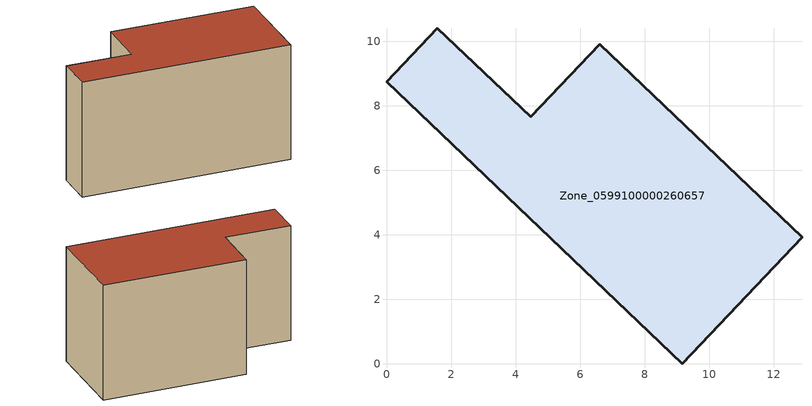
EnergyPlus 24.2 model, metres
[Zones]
Zone_0599100000260657
 floor ground (C_G): 9.16,0 0,8.74 1.58,10.4 4.47,7.67 6.61,9.9 12.88,3.92 z0
 wall outside (C_F): 9.16,0 12.88,3.92 6.61,9.9 4.47,7.67 1.58,10.4 0,8.74 9.16,0 z0:7.16
 roof outside (C_R): 0,8.74 9.16,0 12.88,3.92 6.61,9.9 4.47,7.67 1.58,10.4 z7.16
[BUILDING]
Pand.0599100000260657: North Axis=0; Terrain=City; Loads Convergence Tolerance Value=0.04; Temperature Convergence Tolerance Value=0.4; Solar Distribution=FullExterior; Maximum Number of Warmup Days=25; Minimum Number of Warmup Days=1
[Site:Location]
Rotterdam.The.Hague.AP_ZH_NLD Design_Conditions: Latitude=51.96; Longitude=4.45; Time Zone=1; Elevation=-4.5
[SITE:GROUNDTEMPERATURE:BUILDINGSURFACE]
18, 18, 18, 18, 18, 18, 18, 18, 18, 18, 18, 18
[MATERIAL] Thermal Absorptance=0.9; Solar Absorptance=0.7; Visible Absorptance=0.7
Name | Roughness | Thickness | Conductivity | Density | Specific Heat
G.TI.1975-1991 | MediumSmooth | 0.15 | 0.288461 | 540 | 1210
F.TI.1975-1991 | Rough | 0.3 | 0.230769 | 1920 | 840
R.TI.1975-1991 | MediumRough | 0.2 | 0.153846 | 1500 | 1000
[CONSTRUCTION]
C_G: G.TI.1975-1991
C_F: F.TI.1975-1991
C_R: R.TI.1975-1991
[ZONE]
Zone_0599100000260657: Type=1; Multiplier=1; Ceiling Height=Autocalculate; Volume=Autocalculate; Floor Area=autocalculate; Part of Total Floor Area=Yes
[ZONEINFILTRATION:DESIGNFLOWRATE]
Infil_Zone_0599100000260657: Zone or ZoneList or Space or SpaceList=Zone_0599100000260657; Schedule=AlwaysOn; Design Flow Rate Calculation Method=Flow/Area; Flow Rate per Floor Area=0.003; Constant Term Coefficient=1; Temperature Term Coefficient=0; Velocity Term Coefficient=0; Velocity Squared Term Coefficient=0
[HVACTEMPLATE:ZONE:IDEALLOADSAIRSYSTEM]
Zone_0599100000260657: Maximum Heating Supply Air Temperature=50; Minimum Cooling Supply Air Temperature=13; Maximum Heating Supply Air Humidity Ratio=0.0156; Minimum Cooling Supply Air Humidity Ratio=0.0077; Heating Limit=NoLimit; Cooling Limit=NoLimit; Dehumidification Control Type=ConstantSensibleHeatRatio; Cooling Sensible Heat Ratio=0.7; Dehumidification Setpoint=60; Humidification Control Type=None; Humidification Setpoint=30; Outdoor Air Method=None; Outdoor Air Flow Rate per Person=0.00944; Outdoor Air Flow Rate per Zone Floor Area=0; Outdoor Air Flow Rate per Zone=0; Demand Controlled Ventilation Type=None; Outdoor Air Economizer Type=NoEconomizer; Heat Recovery Type=None; Sensible Heat Recovery Effectiveness=0.7; Latent Heat Recovery Effectiveness=0.65
[ZONECONTROL:THERMOSTAT]
ThermostatControl_Zone_0599100000260657: Zone or ZoneList=Zone_0599100000260657; Control Type Schedule=DualSetpointControlType; Control 1=Thermostat_Zone_0599100000260657; Temperature Difference Between Cutout And Setpoint=0
[THERMOSTATSETPOINT:DUALSETPOINT]
Thermostat_Zone_0599100000260657: Heating Setpoint Temperature Schedule=HeatingSetpoint_Zone_0599100000260657; Cooling Setpoint Temperature Schedule=CoolingSetpoint_Zone_0599100000260657
[SCHEDULE:COMPACT]
HeatingSetpoint_Zone_0599100000260657: Through: 12/31, For: AllDays, Until: 24:00, 21
CoolingSetpoint_Zone_0599100000260657: Through: 12/31, For: AllDays, Until: 24:00, 24
DualSetpointControlType: Through: 12/31, For: AllDays, Until: 24:00, 4
AlwaysOn: Through: 12/31, For: AllDays, Until: 24:00, 1
